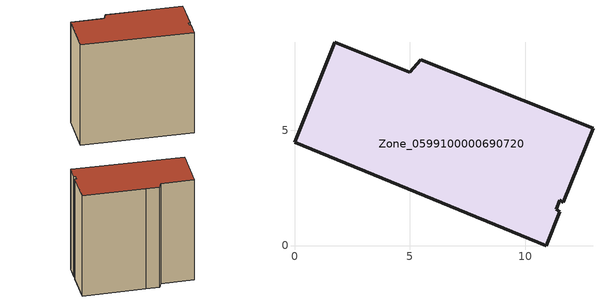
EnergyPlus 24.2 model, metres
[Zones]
Zone_0599100000690720
 floor ground (C_G): 1.76,8.81 5,7.51 5.48,8.05 6.84,7.51 12.95,5.1 11.67,1.89 11.5,1.95 11.36,1.57 11.5,1.47 10.91,0 0,4.49 z0
 wall outside (C_F): 0,4.49 10.91,0 11.5,1.47 11.36,1.57 11.5,1.95 11.67,1.89 12.95,5.1 6.84,7.51 5.48,8.05 5,7.51 1.76,8.81 0,4.49 z0:11.75
 roof outside (C_R): 5,7.51 1.76,8.81 0,4.49 10.91,0 11.5,1.47 11.36,1.57 11.5,1.95 11.67,1.89 12.95,5.1 6.84,7.51 5.48,8.05 z11.75
[BUILDING]
Pand.0599100000690720: North Axis=0; Terrain=City; Loads Convergence Tolerance Value=0.04; Temperature Convergence Tolerance Value=0.4; Solar Distribution=FullExterior; Maximum Number of Warmup Days=25; Minimum Number of Warmup Days=1
[Site:Location]
Rotterdam.The.Hague.AP_ZH_NLD Design_Conditions: Latitude=51.96; Longitude=4.45; Time Zone=1; Elevation=-4.5
[SITE:GROUNDTEMPERATURE:BUILDINGSURFACE]
18, 18, 18, 18, 18, 18, 18, 18, 18, 18, 18, 18
[MATERIAL] Thermal Absorptance=0.9; Solar Absorptance=0.7; Visible Absorptance=0.7
Name | Roughness | Thickness | Conductivity | Density | Specific Heat
G.TI.1946 | MediumSmooth | 0.15 | 1 | 540 | 1210
F.TI.1946 | Rough | 0.3 | 0.857143 | 1920 | 840
R.TI.1946 | MediumRough | 0.2 | 0.1 | 1500 | 1000
[CONSTRUCTION]
C_G: G.TI.1946
C_F: F.TI.1946
C_R: R.TI.1946
[ZONE]
Zone_0599100000690720: Type=1; Multiplier=1; Ceiling Height=Autocalculate; Volume=Autocalculate; Floor Area=autocalculate; Part of Total Floor Area=Yes
[ZONEINFILTRATION:DESIGNFLOWRATE]
Infil_Zone_0599100000690720: Zone or ZoneList or Space or SpaceList=Zone_0599100000690720; Schedule=AlwaysOn; Design Flow Rate Calculation Method=Flow/Area; Flow Rate per Floor Area=0.003; Constant Term Coefficient=1; Temperature Term Coefficient=0; Velocity Term Coefficient=0; Velocity Squared Term Coefficient=0
[HVACTEMPLATE:ZONE:IDEALLOADSAIRSYSTEM]
Zone_0599100000690720: Maximum Heating Supply Air Temperature=50; Minimum Cooling Supply Air Temperature=13; Maximum Heating Supply Air Humidity Ratio=0.0156; Minimum Cooling Supply Air Humidity Ratio=0.0077; Heating Limit=NoLimit; Cooling Limit=NoLimit; Dehumidification Control Type=ConstantSensibleHeatRatio; Cooling Sensible Heat Ratio=0.7; Dehumidification Setpoint=60; Humidification Control Type=None; Humidification Setpoint=30; Outdoor Air Method=None; Outdoor Air Flow Rate per Person=0.00944; Outdoor Air Flow Rate per Zone Floor Area=0; Outdoor Air Flow Rate per Zone=0; Demand Controlled Ventilation Type=None; Outdoor Air Economizer Type=NoEconomizer; Heat Recovery Type=None; Sensible Heat Recovery Effectiveness=0.7; Latent Heat Recovery Effectiveness=0.65
[ZONECONTROL:THERMOSTAT]
ThermostatControl_Zone_0599100000690720: Zone or ZoneList=Zone_0599100000690720; Control Type Schedule=DualSetpointControlType; Control 1=Thermostat_Zone_0599100000690720; Temperature Difference Between Cutout And Setpoint=0
[THERMOSTATSETPOINT:DUALSETPOINT]
Thermostat_Zone_0599100000690720: Heating Setpoint Temperature Schedule=HeatingSetpoint_Zone_0599100000690720; Cooling Setpoint Temperature Schedule=CoolingSetpoint_Zone_0599100000690720
[SCHEDULE:COMPACT]
HeatingSetpoint_Zone_0599100000690720: Through: 12/31, For: AllDays, Until: 24:00, 21
CoolingSetpoint_Zone_0599100000690720: Through: 12/31, For: AllDays, Until: 24:00, 24
DualSetpointControlType: Through: 12/31, For: AllDays, Until: 24:00, 4
AlwaysOn: Through: 12/31, For: AllDays, Until: 24:00, 1
